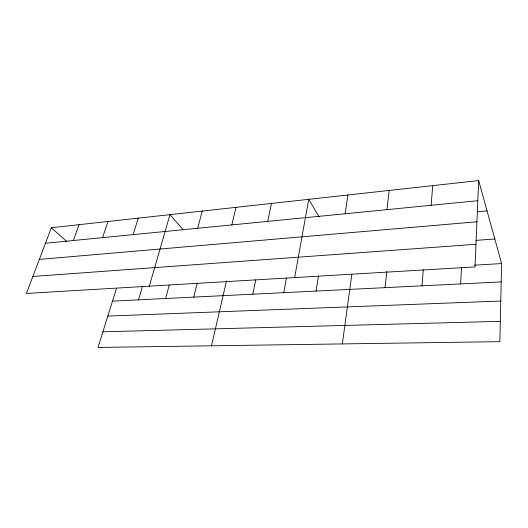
<?xml version="1.0" encoding="UTF-8"?>
<svg xmlns="http://www.w3.org/2000/svg" width="528" height="528" viewBox="0 0 528 528"><rect width="100%" height="100%" fill="white"/><g stroke="black" fill="none" stroke-linecap="round" stroke-linejoin="round"><path stroke-width="0.79" d="M478.678 180.563L475.009 266.911L26.4 293.449L51.368 227.733L478.678 180.563L501.6 263.558L499.871 341.656L98.003 347.437L116.543 288.229M460.64 283.912L461.498 267.597M431.132 205.293L432.709 185.638M421.971 285.826L423.278 269.861M385.057 287.654L386.859 271.28M386.965 209.642L389.182 190.443M342.342 343.919L351.866 274.164M345.121 213.761L347.912 194.997M316.048 291.067L318.463 276.137M294.657 277.583L308.728 199.32L319.183 216.988M283.741 292.664L286.447 278.111M267.716 221.384L271.478 203.438M252.787 294.195L255.77 279.926M211.497 345.807L226.505 280.889M231.845 224.915L236.016 207.352M193.736 297.112L197.208 283.384M197.683 228.274L202.224 211.081M165.568 298.505L169.231 285.12M149.318 286.176L169.976 214.639L183.011 229.687M138.508 299.845L142.375 286.704M133.102 234.637L138.27 218.137M102.551 237.646L107.996 221.483M73.372 240.517L79.055 224.677M45.467 243.263L477.827 200.693M477.319 211.787L487.054 210.89M39.336 259.4L476.929 221.786M475.952 240.372L494.809 238.96M32.855 276.461L475.972 244.286M474.652 265.181L501.6 263.558M112.504 301.132L501.197 281.906M107.831 316.061L500.768 301.039M102.901 331.802L500.32 321.347M51.368 227.733L66.944 241.725"/></g></svg>
